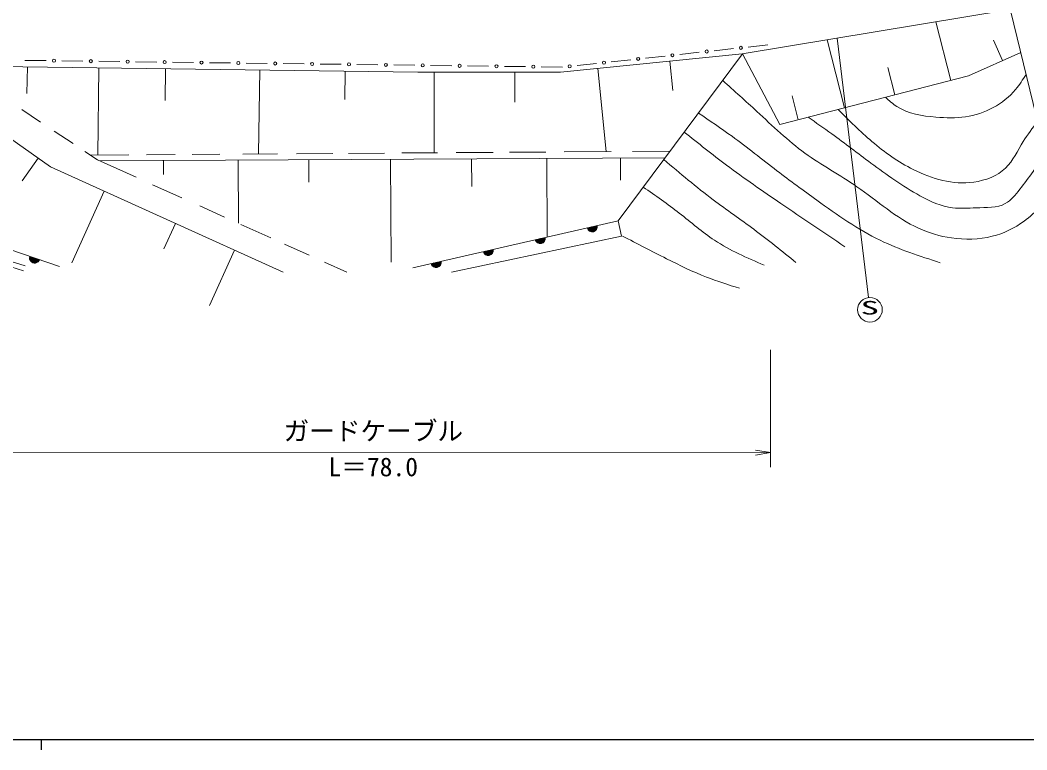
# Model space of a CAD drawing. Units: millimetres, scale not verified. Extents: x 40000 to 680000, y 20000 to 380000.
# Drawn here: x 265940 to 364097, y 204000 to 275173 of the extents above; entities that cross this region are included whole.
import ezdxf
from ezdxf.enums import TextEntityAlignment as Align

# ---------------------------------------------------------------- set-up
doc = ezdxf.new("R2010")
doc.units = ezdxf.units.MM
doc.header["$LTSCALE"] = 1000
for name, color, linetype, lineweight in [('M-BGD', 7, 'Continuous', 13), ('M-BMK-SRVR', 3, 'Continuous', 13), ('M-STR-STR3', 7, 'Continuous', 13), ('M-STR-STRC', 7, 'Continuous', 13), ('M-TTL-BAND', 7, 'Continuous', 25)]:
    doc.layers.add(name, color=color, linetype=linetype, lineweight=lineweight)
doc.styles.add('ＭＳ ゴシック', font='')
doc.styles.get('ＭＳ ゴシック').set_extended_font_data('MS Gothic')

# ---------------------------------------------------------------- blocks, each defined once
blk = doc.blocks.new('open_arrow')
at = {"color": 0, "linetype": 'Continuous', "lineweight": -2}
blk.add_lwpolyline([(7.5, 1.25), (0, 0), (7.5, -1.25)], dxfattribs=at)

msp = doc.modelspace()

# ---------------------------------------------------------------- linework, layer by layer
at = {"layer": 'M-BGD'}
for p, q in [((336353, 271874), (362480, 276211)), ((355227, 275007), (356699, 269299)), ((344621, 273247), (346329, 266625)), ((360834, 273225), (361728, 271223)), ((332162, 272033), (330255, 271828)), ((335501, 272393), (333593, 272187)), ((338839, 272753), (336931, 272547)), ((363498, 272014), (358405, 269739)), ((268465, 271222), (266410, 271248)), ((272061, 271177), (270006, 271203)), ((275657, 271132), (273602, 271158)), ((279253, 271087), (277198, 271113)), ((282849, 271043), (280794, 271068)), ((286445, 270998), (284390, 271023)), ((290041, 270953), (287986, 270978)), ((293637, 270908), (291583, 270934)), ((318629, 270100), (336353, 271874)), ((322148, 270954), (320240, 270748)), ((325486, 271314), (323578, 271108)), ((336379, 271878), (324260, 255608)), ((328824, 271673), (326917, 271468)), ((329587, 268308), (329300, 271168)), ((340003, 264993), (336379, 271878)), ((259668, 270720), (304710, 270099)), ((266609, 268033), (266645, 270624)), ((273507, 262016), (273625, 270528)), ((280077, 267333), (280120, 270438)), ((289184, 262121), (289297, 270311)), ((297233, 270863), (295179, 270889)), ((297586, 267443), (297624, 270197)), ((300829, 270818), (298775, 270844)), ((304425, 270773), (302371, 270799)), ((304710, 270099), (318629, 270100)), ((308022, 270729), (305967, 270754)), ((306314, 262236), (306313, 270099)), ((311618, 270684), (309563, 270709)), ((315214, 270639), (313159, 270664)), ((314179, 267175), (314179, 270100)), ((318810, 270594), (316755, 270620)), ((323069, 262348), (322257, 270463)), ((350527, 270560), (351217, 267885)), ((256279, 269729), (268896, 260868)), ((358405, 269739), (340003, 264993)), ((341206, 267798), (341809, 265459)), ((267932, 265232), (266090, 266455)), ((271106, 263125), (269251, 264357)), ((273483, 261546), (272247, 262367)), ((282701, 262078), (285427, 262096)), ((287663, 262111), (291035, 262133)), ((292870, 262146), (296416, 262170)), ((297970, 262180), (301464, 262203)), ((303141, 262215), (306618, 262238)), ((308453, 262250), (312052, 262274)), ((313659, 262285), (317188, 262309)), ((318971, 262321), (323564, 262352)), ((325660, 262366), (329312, 262390)), ((266136, 259494), (267694, 261712)), ((272784, 262011), (276552, 262036)), ((277244, 259852), (273483, 261546)), ((328821, 261731), (273718, 261441)), ((278247, 262048), (281042, 262066)), ((279921, 260111), (279914, 261473)), ((287221, 255357), (287188, 261512)), ((294098, 259366), (294087, 261548)), ((302103, 251566), (302050, 261590)), ((309971, 258960), (309957, 261632)), ((317326, 254018), (317286, 261671)), ((324487, 259572), (324476, 261709)), ((268896, 260868), (291574, 250600)), ((270974, 251498), (274141, 258493)), ((281694, 257847), (278859, 259124)), ((285872, 255965), (283453, 257055)), ((269780, 251128), (255231, 256172)), ((279961, 252869), (281084, 255350)), ((290385, 253932), (287472, 255244)), ((304242, 251019), (324260, 255608)), ((324260, 255608), (324573, 254096)), ((254022, 254544), (266280, 250737)), ((254128, 255034), (266429, 251214)), ((294131, 252244), (291717, 253332)), ((324573, 254096), (307996, 250602)), ((284417, 247348), (286857, 252736)), ((297778, 250601), (295631, 251568))]:
    msp.add_line(p, q, dxfattribs=at)
for centre in [(329540, 271751), (332878, 272110), (336216, 272470), (269236, 271212), (272832, 271168), (276428, 271123), (280024, 271078), (283620, 271033), (287216, 270988), (290812, 270943), (294408, 270898), (298004, 270854), (301600, 270809), (305196, 270764), (322863, 271031), (326201, 271391), (308792, 270719), (312388, 270674), (315984, 270629), (319525, 270671)]:
    msp.add_circle(centre, 150, dxfattribs=at)
for centre, radius, start, end in [((321723, 255028), 500, 192.88271, 12.88271), ((321723, 255028), 500, 192.88271, 12.88271), ((321723, 255028), 450, 192.88271, 12.88271), ((321723, 255028), 400, 192.88271, 12.88271), ((321723, 255028), 350, 192.88271, 12.88271), ((321723, 255028), 300, 192.88271, 12.88271), ((321723, 255028), 250, 192.88271, 12.88271), ((321723, 255028), 200, 192.88271, 12.88271), ((321723, 255028), 150, 192.88271, 12.88271), ((321723, 255028), 100, 192.88271, 12.88271), ((321723, 255028), 50, 192.88271, 12.88271), ((316649, 253867), 500, 192.88271, 12.88271), ((316649, 253867), 500, 192.88271, 12.88271), ((316649, 253867), 450, 192.88271, 12.88271), ((316649, 253867), 400, 192.88271, 12.88271), ((316649, 253867), 350, 192.88271, 12.88271), ((316649, 253867), 300, 192.88271, 12.88271), ((316649, 253867), 250, 192.88271, 12.88271), ((316649, 253867), 200, 192.88271, 12.88271), ((316649, 253867), 150, 192.88271, 12.88271), ((316649, 253867), 100, 192.88271, 12.88271), ((316649, 253867), 50, 192.88271, 12.88271), ((311574, 252707), 500, 192.88271, 12.88271), ((311574, 252707), 500, 192.88271, 12.88271), ((311574, 252707), 450, 192.88271, 12.88271), ((311574, 252707), 400, 192.88271, 12.88271), ((311574, 252707), 350, 192.88271, 12.88271), ((311574, 252707), 300, 192.88271, 12.88271), ((311574, 252707), 250, 192.88271, 12.88271), ((311574, 252707), 200, 192.88271, 12.88271), ((311574, 252707), 150, 192.88271, 12.88271), ((311574, 252707), 100, 192.88271, 12.88271), ((311574, 252707), 50, 192.88271, 12.88271), ((267355, 251969), 500, 160.8801, 340.8801), ((267355, 251969), 500, 160.8801, 340.8801), ((267355, 251969), 450, 160.8801, 340.8801), ((267355, 251969), 400, 160.8801, 340.8801), ((267355, 251969), 350, 160.8801, 340.8801), ((267355, 251969), 300, 160.8801, 340.8801), ((267355, 251969), 250, 160.8801, 340.8801), ((267355, 251969), 200, 160.8801, 340.8801), ((267355, 251969), 150, 160.8801, 340.8801), ((267355, 251969), 100, 160.8801, 340.8801), ((267355, 251969), 50, 160.8801, 340.8801), ((306500, 251546), 500, 192.88271, 12.88271), ((306500, 251546), 500, 192.88271, 12.88271), ((306500, 251546), 450, 192.88271, 12.88271), ((306500, 251546), 400, 192.88271, 12.88271), ((306500, 251546), 350, 192.88271, 12.88271), ((306500, 251546), 300, 192.88271, 12.88271), ((306500, 251546), 250, 192.88271, 12.88271), ((306500, 251546), 200, 192.88271, 12.88271), ((306500, 251546), 150, 192.88271, 12.88271), ((306500, 251546), 100, 192.88271, 12.88271), ((306500, 251546), 50, 192.88271, 12.88271)]:
    msp.add_arc(centre, radius, start, end, dxfattribs=at)
for points, knots in [([(366762, 258546), (365858, 257472), (364954, 256399), (363836, 255573), (362910, 254889), (361838, 254375), (360715, 254091), (359422, 253763), (358061, 253740), (356737, 253934), (355628, 254097), (354544, 254412), (353538, 254870), (351349, 255867), (349527, 257543), (347530, 258926), (345867, 260078), (344083, 261027), (342459, 262202), (340793, 263408), (339296, 264853), (337778, 266259), (336675, 267280), (335560, 268281), (334445, 269283)], [0, 0, 0, 0, 1, 1, 1, 2, 2, 2, 3, 3, 3, 4, 4, 4, 5, 5, 5, 6, 6, 6, 7, 7, 7, 8, 8, 8, 8]), ([(364018, 269867), (363698, 269367), (363378, 268868), (362998, 268415), (362396, 267698), (361645, 267098), (360814, 266647), (359971, 266189), (359045, 265885), (358109, 265745), (357164, 265603), (356208, 265629), (355231, 265710), (353890, 265822), (352510, 266039), (351417, 266750), (351022, 267007), (350664, 267329), (350307, 267650)], [0, 0, 0, 0, 1, 1, 1, 2, 2, 2, 3, 3, 3, 4, 4, 4, 5, 5, 5, 6, 6, 6, 6]), ([(332079, 266105), (333182, 265363), (334285, 264622), (335359, 263840), (336844, 262760), (338273, 261603), (339729, 260486), (341011, 259502), (342314, 258549), (343630, 257600), (345607, 256173), (347614, 254756), (349793, 253699), (351659, 252795), (353652, 252155), (355645, 251516)], [0, 0, 0, 0, 1, 1, 1, 2, 2, 2, 3, 3, 3, 4, 4, 4, 5, 5, 5, 5]), ([(345693, 266461), (346767, 265388), (347841, 264315), (348994, 263334), (350229, 262283), (351554, 261337), (353024, 260599), (354843, 259686), (356883, 259091), (358926, 259377), (360073, 259537), (361221, 259974), (362020, 260744), (362756, 261453), (363196, 262443), (363747, 263335), (364167, 264015), (364651, 264638), (365135, 265261)], [0, 0, 0, 0, 1, 1, 1, 2, 2, 2, 3, 3, 3, 4, 4, 4, 5, 5, 5, 6, 6, 6, 6]), ([(365897, 262115), (365105, 260970), (364313, 259825), (363415, 258672), (362995, 258132), (362551, 257591), (361994, 257285), (361187, 256843), (360142, 256895), (359150, 256869), (358361, 256848), (357604, 256777), (356862, 256868), (355758, 257003), (354685, 257494), (353672, 258047), (351959, 258982), (350418, 260093), (348887, 261236), (347620, 262182), (346358, 263150), (345072, 264079), (344309, 264631), (343537, 265168), (342766, 265706)], [0, 0, 0, 0, 1, 1, 1, 2, 2, 2, 3, 3, 3, 4, 4, 4, 5, 5, 5, 6, 6, 6, 7, 7, 7, 8, 8, 8, 8]), ([(330699, 264253), (332059, 263164), (333420, 262075), (334814, 261031), (336546, 259734), (338329, 258506), (340119, 257287), (342194, 255874), (344277, 254475), (346361, 253075)], [0, 0, 0, 0, 1, 1, 1, 2, 2, 2, 3, 3, 3, 3]), ([(328699, 261568), (330283, 260230), (331866, 258892), (333521, 257647), (334824, 256666), (336171, 255743), (337480, 254769), (338877, 253728), (340229, 252629), (341582, 251530)], [0, 0, 0, 0, 1, 1, 1, 2, 2, 2, 3, 3, 3, 3]), ([(326700, 258884), (327887, 258063), (329073, 257243), (330211, 256350), (331351, 255456), (332442, 254490), (333644, 253698), (335142, 252711), (336812, 251995), (338481, 251280)], [0, 0, 0, 0, 1, 1, 1, 2, 2, 2, 3, 3, 3, 3]), ([(324666, 254116), (326095, 253372), (327523, 252628), (328963, 251903), (330243, 251259), (331532, 250629), (332864, 250109), (333913, 249700), (334988, 249359), (336063, 249017)], [0, 0, 0, 0, 1, 1, 1, 2, 2, 2, 3, 3, 3, 3])]:
    msp.add_open_spline(points, degree=3, knots=knots, dxfattribs=at)
at = {"layer": 'M-BMK-SRVR'}
msp.add_line((361588, 279896), (367644, 254914), dxfattribs=at)
at = {"layer": 'M-STR-STR3'}
for p, q in [((339098, 243016), (339099, 231588)), ((339099, 232987), (261336, 232980))]:
    msp.add_line(p, q, dxfattribs=at)
at = {"layer": 'M-STR-STRC'}
msp.add_line((348653, 248119), (345596, 273425), dxfattribs=at)
msp.add_circle((348797, 246928), 1200, dxfattribs=at)
at = {"layer": 'M-TTL-BAND'}
for p, q in [((40000, 205000), (579000, 205000)), ((268000, 205000), (268000, 204000))]:
    msp.add_line(p, q, dxfattribs=at)

# ---------------------------------------------------------------- block references
at = {"layer": 'M-STR-STR3', "xscale": 193, "yscale": 193, "rotation": 180}
msp.add_blockref('open_arrow', (339099, 232987), dxfattribs=at)

# ---------------------------------------------------------------- texts
at = {"layer": 'M-STR-STR3', "style": 'ＭＳ ゴシック'}
for s, p in [('ガードケーブル', (291625, 236016)), ('L＝78.0', (296000, 232517))]:
    msp.add_text(s, height=1833, rotation=0.005, dxfattribs=at).set_placement(p, align=Align.TOP_LEFT)
at = {"layer": 'M-STR-STRC', "style": 'ＭＳ ゴシック', "width": 2}
msp.add_text('S', height=1320, rotation=0.005, dxfattribs=at).set_placement((347878, 246065), align=Align.BOTTOM_LEFT)

doc.saveas('drawing.dxf')
